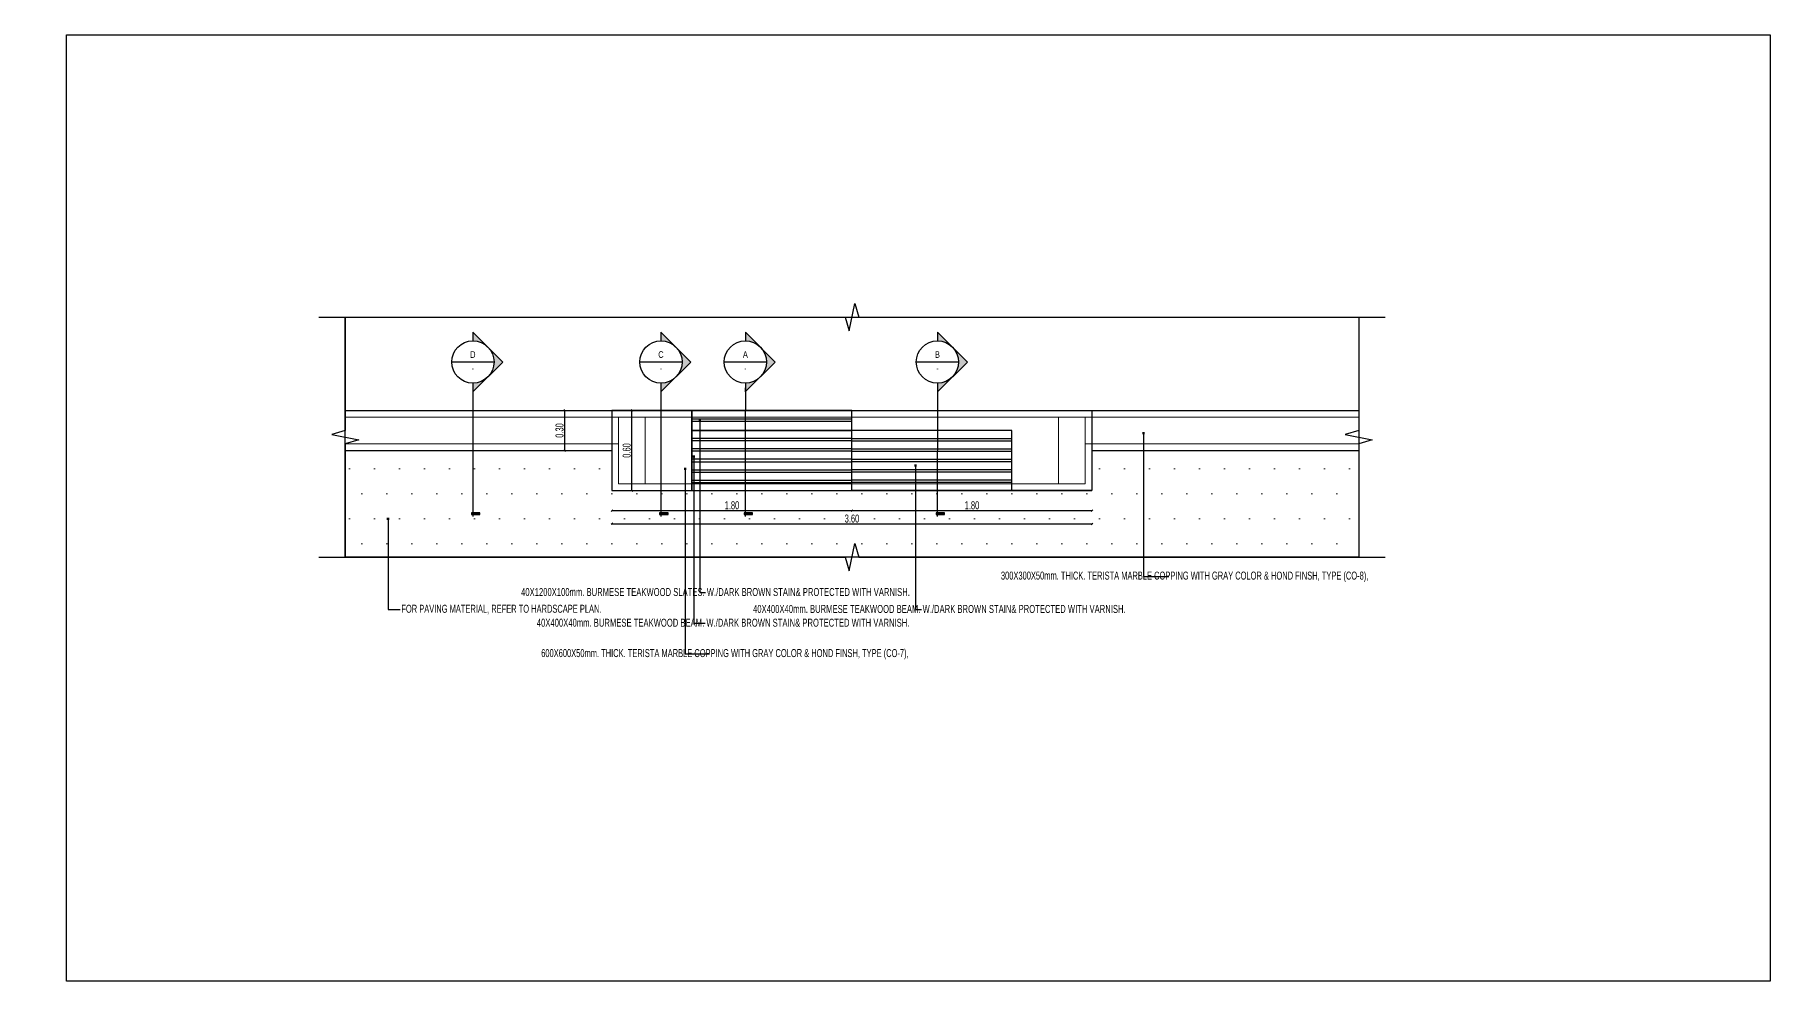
# Model space of a CAD drawing. Extents: x 1 to 1213870, y 9 to 1586095.
# Drawn here: x 48 to 61.02, y 38.79 to 45.89 of the extents above; entities that cross this region are included whole.
import ezdxf
from ezdxf import colors
from ezdxf.entities.mleader import LeaderData, LeaderLine
from ezdxf.enums import TextEntityAlignment as Align
from ezdxf.math import Vec2, Vec3

# ---------------------------------------------------------------- set-up
doc = ezdxf.new("R2010")
doc.units = 0
doc.header["$LTSCALE"] = 10
doc.header["$MEASUREMENT"] = 0
doc.header["$PDMODE"] = 35
doc.header["$PDSIZE"] = 0.15
doc.linetypes.add('DASHED2', pattern=[0.375, 0.25, -0.125])
doc.linetypes.add('KH-Dash-dot-01', pattern=[18, 12, -3, 0, -3])
doc.layers.get('0').update_dxf_attribs({"color": 255})
doc.layers.add('551_HA_EPDM Pattern', color=252, linetype='Continuous', lineweight=13)
doc.layers.add('HIDDEN', color=215, linetype='DASHED2', lineweight=0)
for name, color, linetype in [('B2A', 251, 'Continuous'), ('B2B', 1, 'Continuous'), ('LA-GNRL-BREAK LINE', 1, 'Continuous'), ('LA-GNRL-Cross Reference', 161, 'Continuous'), ('LA-GNRL-Design Leader', 242, 'Continuous'), ('LA-GNRL-NOTES-Text-02', 150, 'Continuous'), ('LA-GNRL-NOTES-Text-03', 240, 'Continuous'), ('LA-HARD-SEAT WALL', 3, 'Continuous'), ('LA-STAK-Dimensions', 3, 'Continuous'), ('SF-Bench', 1, 'Continuous'), ('SF-Bench-Fill', 252, 'Continuous'), ('STRUCTURAL LAYER', 50, 'Continuous'), ('WIPEOUT', 251, 'Continuous')]:
    doc.layers.add(name, color=color, linetype=linetype)
doc.styles.add('ARCHITEXT', font='architxt.shx')
doc.styles.add('TXT- (design)', font='stylu.ttf', dxfattribs={"width": 0.7})
doc.dimstyles.new('DIM (1-20)', dxfattribs={"dimtxt": 0.06, "dimasz": 0.012, "dimexe": 0.09, "dimexo": 0, "dimgap": 0.008, "dimtad": 1, "dimzin": 0, "dimdsep": 46, "dimtxsty": 'ARCHITEXT', "dimblk": 'OBLIQUE', "dimcen": 0.008, "dimse1": 1, "dimse2": 1, "dimclrd": 8, "dimclre": 9, "dimclrt": 256, "dimazin": 0, "dimtfac": 1, "dimtofl": 0, "dimtmove": 2, "dimatfit": 3, "dimldrblk": 'OBLIQUE', "dimfxl": 0.09, "dimtolj": 1, "dimarcsym": 0})

# ---------------------------------------------------------------- blocks, each defined once
blk = doc.blocks.new('*U63')
blk.add_wipeout([(1.7999999999825376, 7.953698366591766e-09), (1.8000000026702134, -0.5999999920016754), (2.6876769157804623e-09, -0.5999999999482876), (1.003597670191838e-15, 7.085887432367599e-12)]).dxf.layer = 'WIPEOUT'
blk.add_lwpolyline([(1.800000002658571, -0.5999999920133172), (1.799999999989877, 7.953698366591766e-09), (1.19999999979003, 5.38395639182454e-09), (1.200000005136278, -0.5999999973188195)], close=True)
at = {"linetype": 'ByBlock'}
blk.add_lwpolyline([(2.35045050089866e-09, -0.5249999998765513), (2.35045050089866e-09, -0.5249999998765513)], dxfattribs=at)
at = {"layer": 'SF-Bench'}
for points in [[(1.800000002676034, -0.5999999919783927), (1.80000000001316, 7.965340165227985e-09), (1.199999999807492, 5.407239322963164e-09), (1.200000005136278, -0.599999994625745), (1.800000002676034, -0.5999999919783927)], [(1.200000002081135, -0.449999994413772), (2.05397121533224e-09, -0.4499999997977284), (2.699318102372672e-09, -0.5999999999204495), (1.200000005136278, -0.5999999892279535), (1.200000002081135, -0.449999994413772)]]:
    blk.add_lwpolyline(points, dxfattribs=at)
at = {"layer": 'SF-Bench-Fill'}
for points in [[(1.19999999979003, 5.38395639182454e-09), (1.518785097687214e-12, 0), (8.548930452434433e-10, -0.4500000024287147), (1.20000000326857, -0.4499999917478612), (1.199999999772567, 5.395597968416155e-09)], [(1.200000000080765, -0.05999999462322259), (2.689706235514677e-10, -0.05999999998389582)], [(1.200000000171478, -0.077999994616063), (3.480415955436911e-10, -0.07799999997673646)], [(1.20000000045057, -0.1379999946116004), (6.213145553601862e-10, -0.1379999999955568)], [(1.200000000518001, -0.1559999946160824), (7.003855273524096e-10, -0.1560000000000388)], [(1.200000000802914, -0.2159999946116198), (9.678355894493507e-10, -0.2159999999839346)], [(1.058548804167003e-09, -0.2339999998254352), (1.200000001062429, -0.2339999944531204)], [(1.343464006708928e-09, -0.2939999998209726), (1.200000001329881, -0.2939999944253746)], [(1.422534978701151e-09, -0.3119999998138132), (1.200000001420594, -0.3119999944531398)], [(1.701627283523521e-09, -0.3719999998209922), (1.200000001682225, -0.3719999944370358)], [(1.757415546421726e-09, -0.3899999998254742), (1.200000001761296, -0.3899999944415178)], [(2.290494904855223e-09, -0.5163209691809298), (1.200000002271093, -0.516320963808615)], [(2.363746531841571e-09, -0.5343209691621289), (1.200000002361806, -0.5343209638014554)]]:
    blk.add_lwpolyline(points, dxfattribs=at)
blk = doc.blocks.new('*U77')
at = {"color": 0, "linetype": 'ByBlock'}
for p, q in [((-2.543288597823741, -0.0001814764926676645), (-1.017678392114832, 5.086504605050416)), ((-1.017678392114832, 5.086504605050416), (1.017678392114832, -5.086504605050416)), ((1.017678392114832, -5.086504605050416), (2.543288597823741, 0.0001814764926676645))]:
    blk.add_line(p, q, dxfattribs=at)
for p, q in [((2.54328859782374, 0.0001814764926650555), (45.00000140204682, 0.003210977484621311)), ((-45.00000140204682, -0.003210977484621311), (-2.54328859782374, -0.0001814764926663877))]:
    blk.add_line(p, q)
blk = doc.blocks.new('*U78')
at = {"color": 0, "linetype": 'ByBlock'}
for p, q in [((-2.543288597823741, -0.0001814764926676645), (-1.017678392114832, 5.086504605050416)), ((-1.017678392114832, 5.086504605050416), (1.017678392114832, -5.086504605050416)), ((1.017678392114832, -5.086504605050416), (2.543288597823741, 0.0001814764926676645))]:
    blk.add_line(p, q, dxfattribs=at)
for p, q in [((2.54328859782374, 0.0001814764926650555), (45.00000140204682, 0.003210977484621311)), ((-45.00000140204682, -0.003210977484621311), (-2.54328859782374, -0.0001814764926663877))]:
    blk.add_line(p, q)
blk = doc.blocks.new('*U66')
blk.add_hatch(color=256).paths.add_polyline_path([(0.002680063025533858, -0.05727257172464317), (0.002680788607702773, -0.05656241436064838), (-0.0004942097350877568, -0.05655917040050562), (-0.0004949353172566853, -0.05726932776450039)])
blk.add_lwpolyline([(0.002680063025533858, -0.05727257172464317), (0.002680788607702773, -0.05656241436064838), (-0.0004942097350877568, -0.05655917040050562), (-0.0004949353172566853, -0.05726932776450039)], close=True)
at = {"linetype": 'KH-Dash-dot-01', "lineweight": 100}
blk.add_wipeout([(-0.007937500000000002, -6.938893903907228e-18), (-0.007549011098092782, -0.0024528223928511513), (-0.006421572392851145, -0.004665545440071511), (-0.004665545440071503, -0.00642157239285115), (-0.0024528223928511417, -0.007549011098092782), (3.857097635158121e-18, -0.0079375), (0.0024528223928511495, -0.00754901109809278), (0.004665545440071509, -0.006421572392851144), (0.006421572392851146, -0.0046655454400715), (0.007549011098092781, -0.002452822392851141), (0.007937499999999998, 3.469446951953614e-18), (0.00754901109809278, 0.0024528223928511478), (0.006421572392851142, 0.004665545440071507), (0.004665545440071501, 0.006421572392851148), (0.0024528223928511382, 0.007549011098092782), (-6.3544811902885226e-18, 0.0079375), (-0.0024528223928511447, 0.007549011098092782), (-0.004665545440071506, 0.006421572392851144), (-0.006421572392851147, 0.004665545440071507), (-0.0075490110980927835, 0.0024528223928511478)], dxfattribs=at)
h = blk.add_hatch(color=256)
edge = h.paths.add_edge_path()
edge.add_line((-8.109900356984407e-06, -0.007937495856976307), (-1.146913107433979e-05, -0.01122531429221615))
edge.add_line((-1.146913107433979e-05, -0.01122531429221615), (0.01122531429221616, -1.14691310743216e-05))
edge.add_line((0.01122531429221616, -1.146913107432135e-05), (1.146913107433027e-05, 0.01122531429221618))
edge.add_line((1.146913107432997e-05, 0.01122531429221618), (8.109900356968077e-06, 0.007937495856976333))
edge.add_arc((-1.30122124735865e-17, 1.301537815878311e-17), 0.007937500000000002, -90.05854023856011, 89.94145976143977, ccw=False)
blk.add_line((-0.007937500000000002, -5.639932965095795e-18), (0.007937499999999998, -1.127986593019159e-17))
blk.add_lwpolyline([(-8.109900356984407e-06, -0.007937495856976307), (-1.146913107433979e-05, -0.01122531429221615), (0.01122531429221616, -1.146913107432135e-05), (1.146913107432997e-05, 0.01122531429221618), (8.109900356968077e-06, 0.007937495856976333, -0.9999999999999994)], format="xyb", close=True)
at = {"linetype": 'KH-Dash-dot-01', "ltscale": 0.5}
blk.add_lwpolyline([(-8.109900356983106e-06, -0.007937495856976302), (-5.923927039774511e-05, -0.05797993102931692)], dxfattribs=at)
blk.add_circle((-1.409983241273949e-18, -5.639932965095795e-18), 0.0079375)
at = {"layer": 'LA-GNRL-NOTES-Text-02', "style": 'TXT- (design)', "width": 0.7, "flags": 8}
blk.add_attdef('VIEWNUMBER', text='', height=0.0025, dxfattribs=at).set_placement((0, 0.0007937499999999922), align=Align.BOTTOM_CENTER)
at = {"layer": 'LA-GNRL-NOTES-Text-03', "style": 'TXT- (design)', "width": 0.7, "flags": 8}
blk.add_attdef('SHEETNUMBER', text='', height=0.002, dxfattribs=at).set_placement((0, -0.001397460779231324), align=Align.TOP_CENTER)
blk = doc.blocks.new('*U76')
for p, q in [((-0.01426391355416253, 199.9049288873108), (-0.0001814725074775073, 2.543288597824024)), ((0.0001814725074761751, -2.543288597824024), (0.01426391355416253, -199.9049288873108))]:
    blk.add_line(p, q)
at = {"color": 0, "linetype": 'ByBlock'}
for p, q in [((5.08650460664506, 1.017678384144568), (-5.08650460664506, -1.017678384144568)), ((-0.0001814725074787842, 2.543288597824025), (5.08650460664506, 1.017678384144568)), ((-5.08650460664506, -1.017678384144568), (0.0001814725074787842, -2.543288597824025))]:
    blk.add_line(p, q, dxfattribs=at)
blk = doc.blocks.new('*U72')
for p, q in [((-0.01426391355416253, 199.9049288873108), (-0.0001814725074775073, 2.543288597824024)), ((0.0001814725074761751, -2.543288597824024), (0.01426391355416253, -199.9049288873108))]:
    blk.add_line(p, q)
at = {"color": 0, "linetype": 'ByBlock'}
for p, q in [((5.08650460664506, 1.017678384144568), (-5.08650460664506, -1.017678384144568)), ((-0.0001814725074787842, 2.543288597824025), (5.08650460664506, 1.017678384144568)), ((-5.08650460664506, -1.017678384144568), (0.0001814725074787842, -2.543288597824025))]:
    blk.add_line(p, q, dxfattribs=at)
blk = doc.blocks.new('_BoxFilled')
at = {"color": 0, "linetype": 'ByBlock', "lineweight": -2}
blk.add_line((-0.5, 0), (-1, 0), dxfattribs=at)
at = {"color": 0, "linetype": 'ByBlock'}
blk.add_solid([(-0.5, 0.5), (0.5, 0.5), (-0.5, -0.5), (0.5, -0.5)], dxfattribs=at)
blk = doc.blocks.new('_OBLIQUE')
at = {"color": 0, "linetype": 'ByBlock'}
blk.add_line((-0.5, -0.5), (0.5, 0.5), dxfattribs=at)
blk = doc.blocks.new('*D101')
at = {"layer": 'Defpoints', "color": 0, "transparency": 16777216}
for p in [(51.97878780698968, 43.07160630296769), (51.97878780698976, 43.07160630296769), (51.97878780718039, 42.77160630398313)]:
    blk.add_point(p, dxfattribs=at)
at = {"layer": 'LA-STAK-Dimensions', "color": 1, "lineweight": -2, "transparency": 16777216}
blk.add_line((51.97878780698976, 42.77160630398313), (51.97878780698976, 43.07160630296769), dxfattribs=at)
at = {"layer": 'LA-STAK-Dimensions', "color": 1, "lineweight": -2, "transparency": 16777216, "xscale": 0.012, "yscale": 0.012, "zscale": 0.012}
for p, rotation in [((51.97878780698976, 43.07160630296769), 90), ((51.97878780698976, 42.77160630398313), 270)]:
    blk.add_blockref('_OBLIQUE', p, dxfattribs=dict(at, rotation=rotation))
at = {"layer": 'LA-STAK-Dimensions', "transparency": 16777216, "insert": (51.9394920529634, 42.92160630347539), "char_height": 0.06, "attachment_point": 5, "rotation": 90, "style": 'TXT- (design)'}
blk.add_mtext('\\A1;0.30', dxfattribs=at)
blk = doc.blocks.new('*U64')
blk.add_wipeout([(-1.8000000014303903, -3.973643192267673e-09), (-1.7999999987659976, -0.6000000039348379), (1.2340019611115489e-09, -0.5999999958252434), (-1.4303908829306205e-09, 4.135951137129723e-09)]).dxf.layer = 'WIPEOUT'
at = {"layer": 'SF-Bench'}
blk.add_lwpolyline([(1.280568540096283e-09, -0.5999999999767169), (-1.799999998765998, -0.6000000039348379), (-1.800000000046566, -3.958120942115784e-09), (-1.199999999837019, -2.561137080192566e-09), (-1.199999999138527, -0.4500000023981556), (9.313225746154785e-10, -0.4499999998370185)], close=True, dxfattribs=at)
at = {"layer": 'SF-Bench-Fill'}
for points in [[(-1.200000001237883, -1.191316933990549e-09), (-1.431908813742666e-09, 4.140504827887526e-09), (5.355103027682162e-10, -0.4499999956848721)], [(-1.200000001005052, -0.06000000118743642), (-1.164153218269348e-09, -0.05999999585561466)], [(-1.200000000923562, -0.07800000118045147), (-1.082662848261862e-09, -0.07799999586027129)], [(-1.200000000655806, -0.1380000011882124), (-8.149072527885437e-10, -0.1379999958563907)], [(-1.200000000574316, -0.1560000011812276), (-7.334168827810572e-10, -0.1559999958610473)], [(-1.200000000318202, -0.216000001177347), (-4.773026418547488e-10, -0.2159999958571668)], [(-4.190949809412814e-10, -0.2339999956872005), (-1.200000000422976, -0.2340000010190222)], [(-1.513402736463831e-10, -0.2939999956833199), (-1.20000000015522, -0.2940000010151417)], [(-6.984901546047695e-11, -0.3119999956879765), (-1.20000000007373, -0.3120000010197983)], [(1.979056918344213e-10, -0.371999995684096), (-1.199999999817616, -0.3720000010159177)], [(2.793969500203275e-10, -0.3899999956887527), (-1.199999999736125, -0.3900000010205744)]]:
    blk.add_lwpolyline(points, dxfattribs=at)
blk = doc.blocks.new('*D102')
at = {"layer": 'Defpoints', "color": 0, "transparency": 16777216}
for p in [(52.48265705087785, 43.07160630328799), (52.48265705087796, 43.07160630328799), (52.48265705148972, 42.47160624276613)]:
    blk.add_point(p, dxfattribs=at)
at = {"layer": 'LA-STAK-Dimensions', "color": 1, "lineweight": -2, "transparency": 16777216}
blk.add_line((52.48265705087796, 42.47160624276613), (52.48265705087796, 43.07160630328799), dxfattribs=at)
at = {"layer": 'LA-STAK-Dimensions', "color": 1, "lineweight": -2, "transparency": 16777216, "xscale": 0.012, "yscale": 0.012, "zscale": 0.012}
for p, rotation in [((52.48265705087796, 43.07160630328799), 90), ((52.48265705087796, 42.47160624276613), 270)]:
    blk.add_blockref('_OBLIQUE', p, dxfattribs=dict(at, rotation=rotation))
at = {"layer": 'LA-STAK-Dimensions', "transparency": 16777216, "insert": (52.4433173729863, 42.77160627302703), "char_height": 0.06, "attachment_point": 5, "rotation": 90, "style": 'TXT- (design)'}
blk.add_mtext('\\A1;0.60', dxfattribs=at)
blk = doc.blocks.new('*D103')
at = {"layer": 'Defpoints', "color": 0, "transparency": 16777216}
for p in [(52.33265705132058, 42.47160624197937), (54.1326570546617, 42.4716062472888), (54.1326570546617, 42.32098246740876)]:
    blk.add_point(p, dxfattribs=at)
at = {"layer": 'LA-STAK-Dimensions', "color": 1, "lineweight": -2, "transparency": 16777216}
blk.add_line((52.33265705132058, 42.32098246740876), (54.1326570546617, 42.32098246740876), dxfattribs=at)
at = {"layer": 'LA-STAK-Dimensions', "color": 1, "lineweight": -2, "transparency": 16777216, "xscale": 0.012, "yscale": 0.012, "zscale": 0.012, "rotation": 180}
blk.add_blockref('_OBLIQUE', (52.33265705132058, 42.32098246740876), dxfattribs=at)
at = {"layer": 'LA-STAK-Dimensions', "color": 1, "lineweight": -2, "transparency": 16777216, "xscale": 0.012, "yscale": 0.012, "zscale": 0.012}
blk.add_blockref('_OBLIQUE', (54.1326570546617, 42.32098246740876), dxfattribs=at)
at = {"layer": 'LA-STAK-Dimensions', "transparency": 16777216, "insert": (53.23265705299114, 42.36023429756982), "char_height": 0.06, "attachment_point": 5, "style": 'TXT- (design)'}
blk.add_mtext('\\A1;1.80', dxfattribs=at)
blk = doc.blocks.new('*D104')
at = {"layer": 'Defpoints', "color": 0, "transparency": 16777216}
for p in [(54.13265705602376, 42.4716062474544), (55.93265705141371, 42.47160624954987), (55.93265705141371, 42.32098246740876)]:
    blk.add_point(p, dxfattribs=at)
at = {"layer": 'LA-STAK-Dimensions', "color": 1, "lineweight": -2, "transparency": 16777216}
blk.add_line((54.13265705602376, 42.32098246740876), (55.93265705141371, 42.32098246740876), dxfattribs=at)
at = {"layer": 'LA-STAK-Dimensions', "color": 1, "lineweight": -2, "transparency": 16777216, "xscale": 0.012, "yscale": 0.012, "zscale": 0.012, "rotation": 180}
blk.add_blockref('_OBLIQUE', (54.13265705602376, 42.32098246740876), dxfattribs=at)
at = {"layer": 'LA-STAK-Dimensions', "color": 1, "lineweight": -2, "transparency": 16777216, "xscale": 0.012, "yscale": 0.012, "zscale": 0.012}
blk.add_blockref('_OBLIQUE', (55.93265705141371, 42.32098246740876), dxfattribs=at)
at = {"layer": 'LA-STAK-Dimensions', "transparency": 16777216, "insert": (55.03265705371874, 42.36023429756982), "char_height": 0.06, "attachment_point": 5, "style": 'TXT- (design)'}
blk.add_mtext('\\A1;1.80', dxfattribs=at)
blk = doc.blocks.new('*D89')
at = {"layer": 'Defpoints', "color": 0, "transparency": 16777216}
for p in [(52.33265705604122, 42.47160624197937), (55.93265705466018, 42.47160630642652), (55.93265705466018, 42.22145912614777)]:
    blk.add_point(p, dxfattribs=at)
at = {"layer": 'LA-STAK-Dimensions', "color": 1, "lineweight": -2, "transparency": 16777216}
blk.add_line((52.33265705604122, 42.22145912614777), (55.93265705466018, 42.22145912614777), dxfattribs=at)
at = {"layer": 'LA-STAK-Dimensions', "color": 1, "lineweight": -2, "transparency": 16777216, "xscale": 0.012, "yscale": 0.012, "zscale": 0.012, "rotation": 180}
blk.add_blockref('_OBLIQUE', (52.33265705604122, 42.22145912614777), dxfattribs=at)
at = {"layer": 'LA-STAK-Dimensions', "color": 1, "lineweight": -2, "transparency": 16777216, "xscale": 0.012, "yscale": 0.012, "zscale": 0.012}
blk.add_blockref('_OBLIQUE', (55.93265705466018, 42.22145912614777), dxfattribs=at)
at = {"layer": 'LA-STAK-Dimensions', "transparency": 16777216, "insert": (54.13265705535071, 42.26079880403942), "char_height": 0.06, "attachment_point": 5, "style": 'TXT- (design)'}
blk.add_mtext('\\A1;3.60', dxfattribs=at)

msp = doc.modelspace()

# ---------------------------------------------------------------- block references
at = {"layer": 'B2B', "rotation": 180.0000000562327}
msp.add_blockref('*U63', (54.13265705602376, 42.47160625171131), dxfattribs=at)
at = {"layer": 'LA-GNRL-BREAK LINE', "xscale": -0.02000000000000002, "yscale": 0.02, "zscale": 0.02000000000000001, "rotation": 90.00408832212251}
for name, p in [('*U78', (50.33265705364889, 42.87160627542512)), ('*U77', (57.93265705292711, 42.87160628270107)), ('*U72', (54.13265705183281, 41.97160625252622))]:
    msp.add_blockref(name, p, dxfattribs=at)

# ---------------------------------------------------------------- dimensions: what is measured, and where the dimension line sits
at = {"layer": 'LA-STAK-Dimensions'}
dim = msp.add_aligned_dim(p1=(51.97878780718036, 42.77160630398312), p2=(51.97878780698965, 43.07160630296767), distance=-1.0658141037305003e-13, dimstyle='DIM (1-20)', override={"dimtxsty": 'TXT- (design)', "dimclrd": 1}, dxfattribs=at)
dim.commit()
dim.dimension.update_dxf_attribs({"geometry": '*D101', "text_midpoint": (51.9394920529634, 42.92160630347539)})

# ---------------------------------------------------------------- leaders
at = {"layer": 'STRUCTURAL LAYER'}
ml = msp.add_multileader_mtext('Standard', dxfattribs=at)
ml.set_content('{\\C256;REFER TO STRUCTURAL DWG (BA-P4-ST-DT-02/06)}', color=3, style='TXT- (design)')
ml.set_leader_properties(color=256)
ml.set_arrow_properties(name='BOXFILLED')
ml.build(insert=Vec2(0, 0))
ml.multileader.update_dxf_attribs({"dogleg_length": 0.05661211071550595, "arrow_head_size": 0.018, "scale": 20})
ctx = ml.context
ctx.base_point, ctx.scale, ctx.char_height, ctx.arrow_head_size, ctx.landing_gap_size, ctx.plane_origin, ctx.plane_x_axis, ctx.plane_y_axis = Vec3(16.79761497580213, 39.06602898260503, 65.46552388246685), 20, 0.06, 0.018, 0.004, Vec3(16.96471214111812, 39.41609182084687, 65.46552388239638), Vec3(0.9999999818006299, 0.0001907845380666687, -3.841541174863688e-14), Vec3(-0.0001907845380666687, 0.9999999818006299, -2.013549049291925e-10)
notes = []
notes.append((ctx, [(0, (1, 1, 0), (18.69176364450792, 39.06639035689039, 65.46552388246678), (-0.9999999818006299, -0.0001907845380657254, 3.841541174839323e-14), 0.4376713971751653, [(0, [(18.68721405401834, 39.9624225965062, 65.46552388228639)], 0, [])])]))
ctx.mtext.insert, ctx.mtext.text_direction, ctx.mtext.rotation, ctx.mtext.width, ctx.mtext.flow_direction, ctx.mtext.extrusion = Vec3(16.80160808318398, 39.10215712429505, 65.46552388245958), Vec3(0.9999999818006299, 0.0001907845380666687, -3.841541174863688e-14), 0.0001907845392240548, 1.789409609184325, 5, Vec3(8.525123495553872e-21, 2.013549085937218e-10, 1)
for ctx, leaders in notes:
    for number, flags, end, landing, length, lines in leaders:
        leader = LeaderData()
        leader.index, (leader.has_last_leader_line, leader.has_dogleg_vector, leader.attachment_direction) = number, flags
        leader.last_leader_point, leader.dogleg_vector, leader.dogleg_length = Vec3(end), Vec3(landing), length
        for number, points, colour, breaks in lines:
            line = LeaderLine()
            line.index, line.vertices, line.color, line.breaks = number, Vec3.list(points), colors.encode_raw_color(colour), breaks
            leader.lines.append(line)
        ctx.leaders.append(leader)

# ---------------------------------------------------------------- next in the draw order: linework, layer by layer
at = {"ltscale": 9}
for points in [[(48.24103740886918, 45.89074466381903), (61.01944192969373, 45.89074466381903), (61.0194419294609, 38.78976027898938), (48.24103740851993, 38.7897602791058)], [(50.33265705213549, 43.77160631310876), (57.93265705222862, 43.77160631293413), (57.93265705385843, 41.97160625229339), (50.3326570537653, 41.97160625258443)]]:
    msp.add_lwpolyline(points, close=True, dxfattribs=at)
at = {"layer": 'HIDDEN', "ltscale": 10}
msp.add_lwpolyline([(52.58265705120417, 42.52160630495968), (52.58265705120417, 43.02160630501789), (52.38265705125073, 43.02160630501789), (52.38265705125073, 42.52160630495968)], close=True, dxfattribs=at)

# ---------------------------------------------------------------- next in the draw order: dimensions: what is measured, and where the dimension line sits
at = {"layer": 'LA-STAK-Dimensions'}
dim = msp.add_aligned_dim(p1=(52.4826570514897, 42.47160624276611), p2=(52.48265705087782, 43.07160630328797), distance=-1.4210854717371333e-13, dimstyle='DIM (1-20)', override={"dimtxsty": 'TXT- (design)', "dimclrd": 1}, dxfattribs=at)
dim.commit()
dim.dimension.update_dxf_attribs({"geometry": '*D102', "text_midpoint": (52.4433173729863, 42.77160627302703)})

# ---------------------------------------------------------------- next in the draw order: block references
at = {"layer": 'LA-GNRL-Cross Reference', "extrusion": (2.111171883824587e-17, -2.275653898190116e-08, 0.9999999999999999)}
ref = msp.add_blockref('*U66', (53.33307483180093, 43.43570962642316, -9.79141283506336e-07), dxfattribs=dict(at, xscale=20.00000000000001, yscale=20.00000000000001, zscale=20.00000000000001, rotation=2.891610194205666e-08))
ref.add_attrib('VIEWNUMBER', 'A', dxfattribs={"layer": 'LA-GNRL-NOTES-Text-02', "extrusion": (2.111173041877445e-17, -2.275653898190116e-08, 0.9999999999999998), "height": 0.05000000000000007, "rotation": 2.668042644536232e-08, "style": 'TXT- (design)', "width": 0.6999999999999977, "flags": 8}).set_placement((53.33307483063678, 43.4515846254164, -9.791412835065899e-07), align=Align.BOTTOM_CENTER)
ref.add_attrib('SHEETNUMBER', '-', dxfattribs={"layer": 'LA-GNRL-NOTES-Text-03', "extrusion": (2.1111727110052e-17, -2.275653898190117e-08, 0.9999999999999998), "height": 0.04000000000000004, "rotation": 2.668042644536232e-08, "style": 'TXT- (design)', "width": 0.6999999999999978, "flags": 8}).set_placement((53.33307483075319, 43.40776040999681, -9.791412835001221e-07), align=Align.TOP_CENTER)

# ---------------------------------------------------------------- next in the draw order: block references
at = {"layer": 'LA-GNRL-BREAK LINE', "xscale": -0.02000000000000002, "yscale": 0.02, "zscale": 0.02000000000000001, "rotation": 90.00408832212251}
msp.add_blockref('*U76', (54.13265705194922, 43.77160631305055), dxfattribs=at)

# ---------------------------------------------------------------- next in the draw order: block references
at = {"layer": 'LA-GNRL-Cross Reference', "extrusion": (2.111171883824587e-17, -2.275653898190116e-08, 0.9999999999999999)}
ref = msp.add_blockref('*U66', (51.28943381684499, 43.43570962543363, -1.00106163966137e-06), dxfattribs=dict(at, xscale=20.00000000000001, yscale=20.00000000000001, zscale=20.00000000000001, rotation=2.891607904206293e-08))
ref.add_attrib('VIEWNUMBER', 'D', dxfattribs={"layer": 'LA-GNRL-NOTES-Text-02', "extrusion": (2.111173041877445e-17, -2.275653898190116e-08, 0.9999999999999998), "height": 0.05000000000000007, "rotation": 2.668042644536232e-08, "style": 'TXT- (design)', "width": 0.6999999999999977, "flags": 8}).set_placement((51.28943381661216, 43.45158462500895, -1.001061639669667e-06), align=Align.BOTTOM_CENTER)
ref.add_attrib('SHEETNUMBER', '-', dxfattribs={"layer": 'LA-GNRL-NOTES-Text-03', "extrusion": (2.1111727110052e-17, -2.275653898190117e-08, 0.9999999999999998), "height": 0.04000000000000004, "rotation": 2.668042644536232e-08, "style": 'TXT- (design)', "width": 0.6999999999999978, "flags": 8}).set_placement((51.28943381684499, 43.40776040947294, -1.001061639661417e-06), align=Align.TOP_CENTER)

# ---------------------------------------------------------------- next in the draw order: hatches: boundary and pattern name
at = {"layer": '551_HA_EPDM Pattern'}
h = msp.add_hatch(dxfattribs=at)
h.set_pattern_fill('DOTS', color=256, scale=3, angle=-65.01572144288448)
h.set_pattern_definition([(359.9999999982297, (50.92600908635782, 34.00824522999796), (0.09375000000579337, 0.1874999999971033), [0, -0.1875])])
h.paths.add_polyline_path([(50.33265705388172, 42.77160630268958), (52.33265705341606, 42.77160630426119), (52.33265705492946, 42.47160624199064), (55.93265705246145, 42.47160625293368), (55.93265705292711, 42.77160625292203), (57.93265705269428, 42.77160630239855), (57.93265705257787, 41.97160625240981), (50.3326570537653, 41.97160625258443)])

# ---------------------------------------------------------------- next in the draw order: linework, layer by layer
at = {"layer": 'LA-HARD-SEAT WALL'}
for points in [[(50.33265705353247, 43.07160630192124), (57.93265705304353, 43.07160630675248)], [(50.33265705388172, 42.77160630268958), (52.33265705132058, 42.77160630426119), (52.33265705132058, 42.47160630351613), (55.93265705141371, 42.47160630642652), (55.93265705106447, 42.77160630746261), (57.93265705327636, 42.77160630909243)]]:
    msp.add_lwpolyline(points, dxfattribs=at)

# ---------------------------------------------------------------- next in the draw order: leaders
at = {"layer": 'LA-GNRL-Design Leader'}
ml = msp.add_multileader_mtext('Standard', dxfattribs=at)
ml.set_content('300X300X50mm. THICK. TERISTA MARBLE COPPING WITH GRAY COLOR & HOND FINSH, TYPE (CO-8),', color=3, style='TXT- (design)')
ml.set_leader_properties(color=256)
ml.set_arrow_properties(name='BOXFILLED')
ml.build(insert=Vec2(0, 0))
ml.multileader.update_dxf_attribs({"dogleg_length": 0.001, "arrow_head_size": 0.018, "scale": 20})
ctx = ml.context
ctx.base_point, ctx.scale, ctx.char_height, ctx.arrow_head_size, ctx.landing_gap_size, ctx.plane_origin, ctx.plane_x_axis, ctx.plane_y_axis = Vec3(56.51008652561643, 41.8270672727884), 20, 0.06, 0.018, 0.004, Vec3(53.85866617074805, 43.64850084458868), Vec3(1, 3.830002981430881e-11), Vec3(-3.830002981430881e-11, 1)
ctx.text_align_type = 2
notes = []
notes.append((ctx, [(1, (1, 1, 0), (56.31963648089311, 41.82706727278111), (1, 3.829976879992799e-11), 0.1904500447233193, [(0, [(56.31963648077669, 42.90195315382135)], 0, [])])]))
ctx.mtext.insert, ctx.mtext.text_direction, ctx.mtext.rotation, ctx.mtext.width, ctx.mtext.alignment, ctx.mtext.flow_direction = Vec3(58.00542473937785, 41.86319465205505), Vec3(1, 3.830002981430879e-11), 3.830002981430879e-11, 1.532829236862266, 3, 5
ml = msp.add_multileader_mtext('Standard', dxfattribs=at)
ml.set_content('FOR PAVING MATERIAL, REFER TO HARDSCAPE PLAN.', color=3, style='TXT- (design)')
ml.set_leader_properties(color=256)
ml.set_arrow_properties(name='BOXFILLED')
ml.build(insert=Vec2(0, 0))
ml.multileader.update_dxf_attribs({"dogleg_length": 0.001, "arrow_head_size": 0.018, "scale": 20})
ctx = ml.context
ctx.base_point, ctx.scale, ctx.char_height, ctx.arrow_head_size, ctx.landing_gap_size, ctx.plane_origin, ctx.plane_x_axis, ctx.plane_y_axis = Vec3(50.74346247651317, 41.57903401879597), 20, 0.06, 0.018, 0.004, Vec3(48.19224784643572, 43.40046759077471), Vec3(1, 3.829997430315756e-11), Vec3(-3.829997430315756e-11, 1)
ctx.text_align_type = 2
notes.append((ctx, [(1, (1, 1, 0), (50.65321815658078, 41.57903401879251), (1, 3.829985392435655e-11), 0.09024431993239435, [(0, [(50.65321815623153, 42.25840420642292)], 0, [])])]))
ctx.mtext.insert, ctx.mtext.text_direction, ctx.mtext.rotation, ctx.mtext.width, ctx.mtext.alignment, ctx.mtext.flow_direction = Vec3(52.25429702995252, 41.61443665432313), Vec3(1, 3.830002981430879e-11), 3.830002981430879e-11, 1.701696125300399, 3, 5
for ctx, leaders in notes:
    for number, flags, end, landing, length, lines in leaders:
        leader = LeaderData()
        leader.index, (leader.has_last_leader_line, leader.has_dogleg_vector, leader.attachment_direction) = number, flags
        leader.last_leader_point, leader.dogleg_vector, leader.dogleg_length = Vec3(end), Vec3(landing), length
        for number, points, colour, breaks in lines:
            line = LeaderLine()
            line.index, line.vertices, line.color, line.breaks = number, Vec3.list(points), colors.encode_raw_color(colour), breaks
            leader.lines.append(line)
        ctx.leaders.append(leader)

# ---------------------------------------------------------------- next in the draw order: block references
at = {"layer": 'B2A', "rotation": 179.9999999185044}
msp.add_blockref('*U64', (54.13265705322979, 42.4716062515949), dxfattribs=at)

# ---------------------------------------------------------------- next in the draw order: linework, layer by layer
at = {"layer": 'HIDDEN', "ltscale": 10}
for points in [[(50.33265705364889, 43.02160630187468), (57.93265705315994, 43.02160630670591)], [(50.3326570537653, 42.82160630273615), (52.38265705125073, 42.82160630430776), (52.38265705125073, 42.52160630362091), (55.88265705125073, 42.52160630635667), (55.8826570510179, 42.82160630733456), (57.93265705315994, 42.82160630908079)]]:
    msp.add_lwpolyline(points, dxfattribs=at)
msp.add_lwpolyline([(55.88265705113432, 42.52160630647308), (55.88265705113432, 43.02160630647308), (55.68265705106447, 43.02160630647308), (55.68265705118088, 42.52160630641487)], close=True, dxfattribs=at)

# ---------------------------------------------------------------- next in the draw order: dimensions: what is measured, and where the dimension line sits
at = {"layer": 'LA-STAK-Dimensions'}
for p1, p2, distance, picture, middle in [((52.33265705604122, 42.47160624197937), (55.93265705466018, 42.47160630642652), -0.25014718027875205, '*D89', (54.13265705535071, 42.26079880403942)), ((52.33265705132058, 42.47160624197937), (54.1326570546617, 42.4716062472888), -0.15062377988003559, '*D103', (53.23265705299114, 42.36023429756982)), ((54.13265705602376, 42.4716062474544), (55.93265705141371, 42.47160624954987), -0.1506237821411105, '*D104', (55.03265705371874, 42.36023429756982))]:
    dim = msp.add_aligned_dim(p1=p1, p2=p2, distance=distance, dimstyle='DIM (1-20)', override={"dimtxsty": 'TXT- (design)', "dimclrd": 1}, dxfattribs=at)
    dim.commit()
    dim.dimension.update_dxf_attribs({"geometry": picture, "text_midpoint": middle})

# ---------------------------------------------------------------- next in the draw order: leaders
at = {"layer": 'LA-GNRL-Design Leader'}
ml = msp.add_multileader_mtext('Standard', dxfattribs=at)
ml.set_content('{\\T1.021;40X1200X100mm. BURMESE TEAKWOOD SLATES. W./DARK BROWN STAIN& PROTECTED WITH VARNISH.}', color=3, style='TXT- (design)')
ml.set_leader_properties(color=256)
ml.set_arrow_properties(name='BOXFILLED')
ml.build(insert=Vec2(0, 0))
ml.multileader.update_dxf_attribs({"dogleg_length": 0.001, "arrow_head_size": 0.018, "scale": 20})
ctx = ml.context
ctx.base_point, ctx.scale, ctx.char_height, ctx.arrow_head_size, ctx.landing_gap_size, ctx.plane_origin, ctx.plane_x_axis, ctx.plane_y_axis = Vec3(53.03534525420942, 41.70604158786805), 20, 0.06, 0.018, 0.004, Vec3(50.53107983130351, 43.68686827639048), Vec3(1, 3.829997430315756e-11), Vec3(-3.829997430315756e-11, 1)
ctx.text_align_type = 2
notes = []
notes.append((ctx, [(1, (1, 1, 0), (52.99205014156354, 41.70604158786639), (1, 3.829983907237196e-11), 0.04329511264587756, [(0, [(52.99205014133259, 42.99817724835036)], 0, [])])]))
ctx.mtext.insert, ctx.mtext.text_direction, ctx.mtext.rotation, ctx.mtext.width, ctx.mtext.alignment, ctx.mtext.flow_direction = Vec3(54.5671183142374, 41.73999473580373), Vec3(1, 3.830002981430879e-11), 3.830002981430879e-11, 1.574231628822215, 3, 5
for ctx, leaders in notes:
    for number, flags, end, landing, length, lines in leaders:
        leader = LeaderData()
        leader.index, (leader.has_last_leader_line, leader.has_dogleg_vector, leader.attachment_direction) = number, flags
        leader.last_leader_point, leader.dogleg_vector, leader.dogleg_length = Vec3(end), Vec3(landing), length
        for number, points, colour, breaks in lines:
            line = LeaderLine()
            line.index, line.vertices, line.color, line.breaks = number, Vec3.list(points), colors.encode_raw_color(colour), breaks
            leader.lines.append(line)
        ctx.leaders.append(leader)

# ---------------------------------------------------------------- next in the draw order: block references
at = {"layer": 'LA-GNRL-Cross Reference', "extrusion": (2.111171883824587e-17, -2.275653898190116e-08, 0.9999999999999999)}
ref = msp.add_blockref('*U66', (52.70004666383713, 43.43570962642894, -9.791412835198315e-07), dxfattribs=dict(at, xscale=20.00000000000001, yscale=20.00000000000001, zscale=20.00000000000001, rotation=2.891610194205667e-08))
ref.add_attrib('VIEWNUMBER', 'C', dxfattribs={"layer": 'LA-GNRL-NOTES-Text-02', "extrusion": (2.111173041877445e-17, -2.275653898190116e-08, 0.9999999999999998), "height": 0.05000000000000007, "rotation": 2.668042644536232e-08, "style": 'TXT- (design)', "width": 0.6999999999999977, "flags": 8}).set_placement((52.70004666267297, 43.45158462542218, -9.791412835200854e-07), align=Align.BOTTOM_CENTER)
ref.add_attrib('SHEETNUMBER', '-', dxfattribs={"layer": 'LA-GNRL-NOTES-Text-03', "extrusion": (2.1111727110052e-17, -2.275653898190117e-08, 0.9999999999999998), "height": 0.04000000000000004, "rotation": 2.668042644536232e-08, "style": 'TXT- (design)', "width": 0.6999999999999978, "flags": 8}).set_placement((52.70004666278939, 43.40776041000259, -9.791412835136181e-07), align=Align.TOP_CENTER)

# ---------------------------------------------------------------- next in the draw order: leaders
at = {"layer": 'LA-GNRL-Design Leader'}
ml = msp.add_multileader_mtext('Standard', dxfattribs=at)
ml.set_content('{\\T1.021;40X400X40mm. BURMESE TEAKWOOD BEAM. W./DARK BROWN STAIN& PROTECTED WITH VARNISH.}', color=3, style='TXT- (design)')
ml.set_leader_properties(color=256)
ml.set_arrow_properties(name='BOXFILLED')
ml.build(insert=Vec2(0, 0))
ml.multileader.update_dxf_attribs({"dogleg_length": 0.001, "arrow_head_size": 0.018, "scale": 20})
ctx = ml.context
ctx.base_point, ctx.scale, ctx.char_height, ctx.arrow_head_size, ctx.landing_gap_size, ctx.plane_origin, ctx.plane_x_axis, ctx.plane_y_axis = Vec3(53.0321624041857, 41.47583752972396), 20, 0.06, 0.018, 0.004, Vec3(50.48499720278006, 43.45666421824475), Vec3(1, 3.829997430315756e-11), Vec3(-3.829997430315756e-11, 1)
ctx.text_align_type = 2
notes = []
notes.append((ctx, [(1, (1, 1, 0), (52.94596751304008, 41.47583752972066), (1, 3.829983907237196e-11), 0.08619489114562245, [(0, [(52.94596751280876, 42.72623291323765)], 0, [])])]))
ctx.mtext.insert, ctx.mtext.text_direction, ctx.mtext.rotation, ctx.mtext.width, ctx.mtext.alignment, ctx.mtext.flow_direction = Vec3(54.56393546421369, 41.50979067765964), Vec3(1, 3.830002981430879e-11), 3.830002981430879e-11, 1.574231628822215, 3, 5
ml = msp.add_multileader_mtext('Standard', dxfattribs=at)
ml.set_content('600X600X50mm. THICK. TERISTA MARBLE COPPING WITH GRAY COLOR & HOND FINSH, TYPE (CO-7),', color=3, style='TXT- (design)')
ml.set_leader_properties(color=256)
ml.set_arrow_properties(name='BOXFILLED')
ml.build(insert=Vec2(0, 0))
ml.multileader.update_dxf_attribs({"dogleg_length": 0.001, "arrow_head_size": 0.018, "scale": 20})
ctx = ml.context
ctx.base_point, ctx.scale, ctx.char_height, ctx.arrow_head_size, ctx.landing_gap_size, ctx.plane_origin, ctx.plane_x_axis, ctx.plane_y_axis = Vec3(53.06332783425569, 41.24576813705148), 20, 0.06, 0.018, 0.004, Vec3(50.42103106678407, 43.22659482556863), Vec3(1, 3.829997430315756e-11), Vec3(-3.829997430315756e-11, 1)
ctx.text_align_type = 2
notes.append((ctx, [(1, (1, 1, 0), (52.8820013770441, 41.24576813704454), (1, 3.829983907237197e-11), 0.1813264572115884, [(0, [(52.88200137681404, 42.63490824199231)], 0, [])])]))
ctx.mtext.insert, ctx.mtext.text_direction, ctx.mtext.rotation, ctx.mtext.width, ctx.mtext.alignment, ctx.mtext.flow_direction = Vec3(54.55768215343438, 41.28189551631809), Vec3(1, 3.830002981430879e-11), 3.830002981430879e-11, 1.574231628822215, 3, 5
ml = msp.add_multileader_mtext('Standard', dxfattribs=at)
ml.set_content('{\\T1.021;40X400X40mm. BURMESE TEAKWOOD BEAM. W./DARK BROWN STAIN& PROTECTED WITH VARNISH.}', color=3, style='TXT- (design)')
ml.set_leader_properties(color=256)
ml.set_arrow_properties(name='BOXFILLED')
ml.build(insert=Vec2(0, 0))
ml.multileader.update_dxf_attribs({"dogleg_length": 0.001, "arrow_head_size": 0.018, "scale": 20})
ctx = ml.context
ctx.base_point, ctx.scale, ctx.char_height, ctx.arrow_head_size, ctx.landing_gap_size, ctx.plane_origin, ctx.plane_x_axis, ctx.plane_y_axis = Vec3(54.65374454657201, 41.57903401875483), 20, 0.06, 0.018, 0.004, Vec3(52.1477226996152, 43.4004675907353), Vec3(1, 3.829997430315756e-11), Vec3(-3.829997430315756e-11, 1)
ctx.text_align_type = 2
notes.append((ctx, [(1, (1, 1, 0), (54.60869300976026, 41.5790340187531), (1, 3.829985392435655e-11), 0.04505153681175389, [(0, [(54.60869300941467, 42.65982887703898)], 0, [])])]))
ctx.mtext.insert, ctx.mtext.text_direction, ctx.mtext.rotation, ctx.mtext.width, ctx.mtext.alignment, ctx.mtext.flow_direction = Vec3(56.18551760659999, 41.61298716669265), Vec3(1, 3.830002981430879e-11), 3.830002981430879e-11, 1.527496716153849, 3, 5
for ctx, leaders in notes:
    for number, flags, end, landing, length, lines in leaders:
        leader = LeaderData()
        leader.index, (leader.has_last_leader_line, leader.has_dogleg_vector, leader.attachment_direction) = number, flags
        leader.last_leader_point, leader.dogleg_vector, leader.dogleg_length = Vec3(end), Vec3(landing), length
        for number, points, colour, breaks in lines:
            line = LeaderLine()
            line.index, line.vertices, line.color, line.breaks = number, Vec3.list(points), colors.encode_raw_color(colour), breaks
            leader.lines.append(line)
        ctx.leaders.append(leader)

# ---------------------------------------------------------------- next in the draw order: block references
at = {"layer": 'LA-GNRL-Cross Reference', "extrusion": (2.111171883824587e-17, -2.275653898190116e-08, 0.9999999999999999)}
ref = msp.add_blockref('*U66', (54.77362612241214, 43.43570962642317, -9.791412834759237e-07), dxfattribs=dict(at, xscale=20.00000000000001, yscale=20.00000000000001, zscale=20.00000000000001, rotation=2.891610194205667e-08))
ref.add_attrib('VIEWNUMBER', 'B', dxfattribs={"layer": 'LA-GNRL-NOTES-Text-02', "extrusion": (2.111173041877445e-17, -2.275653898190116e-08, 0.9999999999999998), "height": 0.05000000000000007, "rotation": 2.668042644536232e-08, "style": 'TXT- (design)', "width": 0.6999999999999977, "flags": 8}).set_placement((54.77362612124799, 43.45158462541641, -9.791412834761774e-07), align=Align.BOTTOM_CENTER)
ref.add_attrib('SHEETNUMBER', '-', dxfattribs={"layer": 'LA-GNRL-NOTES-Text-03', "extrusion": (2.1111727110052e-17, -2.275653898190117e-08, 0.9999999999999998), "height": 0.04000000000000004, "rotation": 2.668042644536232e-08, "style": 'TXT- (design)', "width": 0.6999999999999978, "flags": 8}).set_placement((54.7736261213644, 43.40776040999682, -9.791412834697099e-07), align=Align.TOP_CENTER)

doc.saveas('drawing.dxf')
